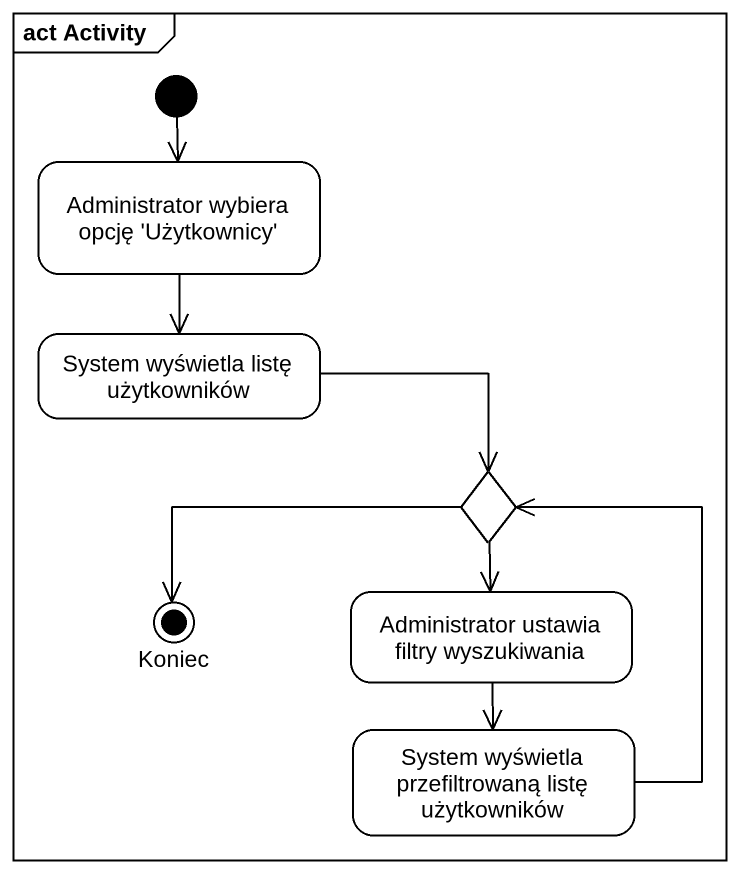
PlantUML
@startuml
mainframe act Activity
hide empty description
state "Administrator wybiera opcję 'Użytkownicy'" as Administrator_wybiera_opcję
state "System wyświetla listę użytkowników" as System_wyświetla_listę
state choice1 <<choice>>
state Koniec <<end>>
state "Administrator ustawia filtry wyszukiwania" as Administrator_ustawia
state "System wyświetla przefiltrowaną listę użytkowników" as System_wyświetla
[*] --> Administrator_wybiera_opcję
Administrator_wybiera_opcję --> System_wyświetla_listę
System_wyświetla_listę -right-> choice1
choice1 -left-> Koniec
choice1 --> Administrator_ustawia
Administrator_ustawia --> System_wyświetla
System_wyświetla -up-> choice1
@enduml
